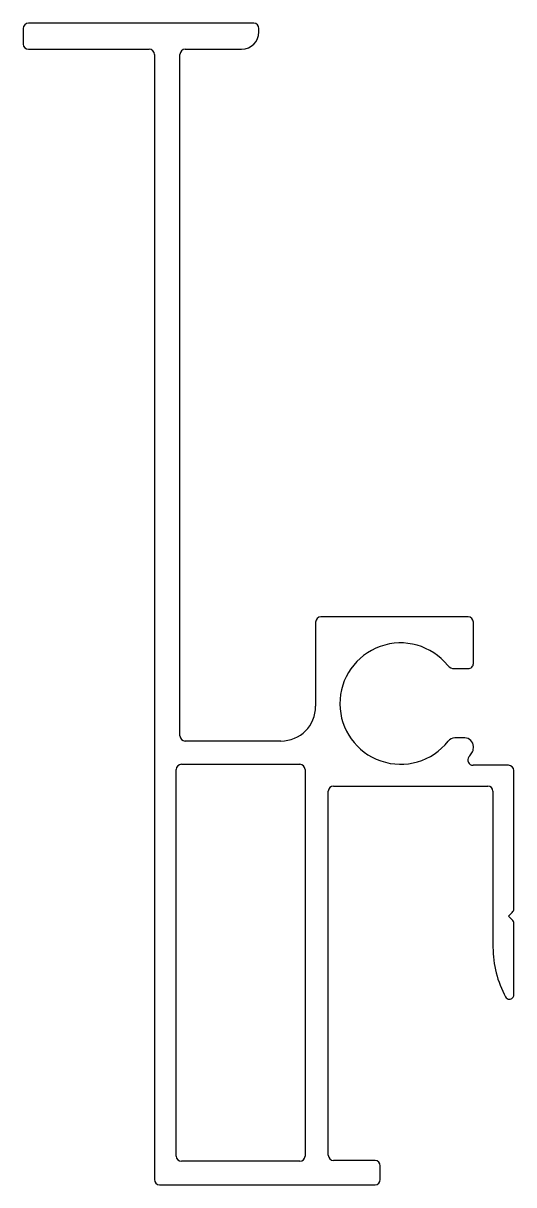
# Model space of a CAD drawing. Extents: x 802.5 to 830.8, y 514.5 to 581.5.
import ezdxf

# ---------------------------------------------------------------- set-up
doc = ezdxf.new("R2010")
doc.units = 0
doc.layers.get('0').update_dxf_attribs({"linetype": 'CONTINUOUS'})

msp = doc.modelspace()

# ---------------------------------------------------------------- linework, layer by layer
for p, q in [((802.513, 581.232), (802.513, 580.332)), ((815.813, 581.532), (802.813, 581.532)), ((816.113, 581.032), (816.113, 581.232)), ((802.813, 580.032), (809.782, 580.032)), ((810.082, 579.732), (810.082, 514.83)), ((811.554, 540.428), (811.554, 579.732)), ((811.854, 580.032), (815.113, 580.032)), ((819.382, 546.986), (819.382, 542.128)), ((828.184, 547.286), (819.682, 547.286)), ((828.484, 544.602), (828.484, 546.986)), ((827.393, 544.302), (828.184, 544.302)), ((817.382, 540.128), (811.854, 540.128)), ((827.984, 540.302), (827.419, 540.302)), ((828.484, 539.725), (828.484, 539.802)), ((811.64, 538.784), (818.471, 538.784)), ((830.513, 538.728), (828.464, 538.728)), ((811.34, 516.186), (811.34, 538.484)), ((818.771, 538.484), (818.771, 516.186)), ((830.813, 530.45), (830.813, 538.428)), ((820.413, 537.528), (829.313, 537.528)), ((820.113, 516.23), (820.113, 537.228)), ((829.613, 537.228), (829.613, 528.232)), ((830.513, 530.026), (830.725, 530.238)), ((830.725, 529.814), (830.513, 530.026)), ((830.813, 525.482), (830.813, 529.602)), ((822.814, 515.93), (820.413, 515.93)), ((818.471, 515.886), (811.64, 515.886)), ((823.114, 514.83), (823.114, 515.63)), ((810.382, 514.53), (822.814, 514.53))]:
    msp.add_line(p, q)
for centre, radius, start, end in [((802.813, 581.232), 0.3, 90, 180), ((815.113, 581.032), 1, 270, 360), ((815.813, 581.232), 0.3, 0, 90), ((802.813, 580.332), 0.3, 180, 270), ((809.782, 579.732), 0.3, 360, 90), ((811.854, 579.732), 0.3, 90, 180), ((819.682, 546.986), 0.3, 90.00001, 180), ((828.184, 546.986), 0.3, 0.00002, 90.00001), ((824.284, 542.286), 3.5, 38.97863, 321.61334), ((827.393, 544.802), 0.5, 218.95708, 270.02171), ((828.185, 544.601), 0.299, 269.86919, 0.13083), ((817.382, 542.128), 2, 270, 360), ((811.854, 540.428), 0.3, 180, 270), ((827.417, 539.806), 0.496, 89.78877, 141.82442), ((827.984, 539.802), 0.5, 0.00004, 89.99996), ((824.166, 542.373), 5.147, 322.11585, 325.26166), ((827.982, 539.725), 0.502, 325.3735, 359.93437), ((811.64, 538.484), 0.3, 90, 180), ((818.471, 538.484), 0.3, 360, 90), ((828.464, 539.028), 0.3, 142.06943, 270.00022), ((830.513, 538.428), 0.3, 0, 90), ((820.413, 537.228), 0.3, 90, 180), ((829.313, 537.228), 0.3, 360, 90), ((830.513, 530.45), 0.3, 315, 0), ((830.513, 529.602), 0.3, 360, 45), ((835.616, 528.233), 6.003, 180.00736, 208.56452), ((830.565, 525.485), 0.253, 208.91475, 269.62668), ((830.564, 525.481), 0.25, 269.9147, 0.11101), ((811.64, 516.186), 0.3, 180, 270), ((818.471, 516.186), 0.3, 270, 360), ((820.413, 516.23), 0.3, 180, 270), ((822.814, 515.63), 0.3, 0, 90), ((810.382, 514.83), 0.3, 180, 270), ((822.814, 514.83), 0.3, 270, 360)]:
    msp.add_arc(centre, radius, start, end)

doc.saveas('drawing.dxf')
